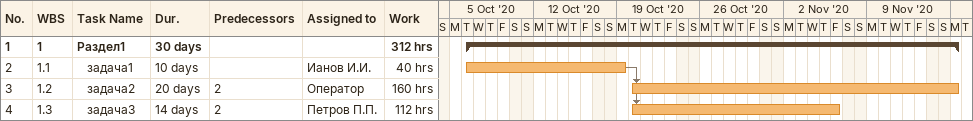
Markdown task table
| ID | WBS | Task | Duration | Start | Finish | Predecessors | Resources | Work (h) |
|---|---|---|---|---|---|---|---|---|
| 1 | 1 | **Раздел1** | 30d | 2020-10-06 | 2020-11-16 |  |  | 312 |
| 2 | 1.1 | задача1 | 10d | 2020-10-06 | 2020-10-19 |  | Ианов И.И. | 40 |
| 3 | 1.2 | задача2 | 20d | 2020-10-20 | 2020-11-16 | 2 | Оператор | 160 |
| 4 | 1.3 | задача3 | 14d | 2020-10-20 | 2020-11-06 | 2 | Петров П.П. | 112 |
